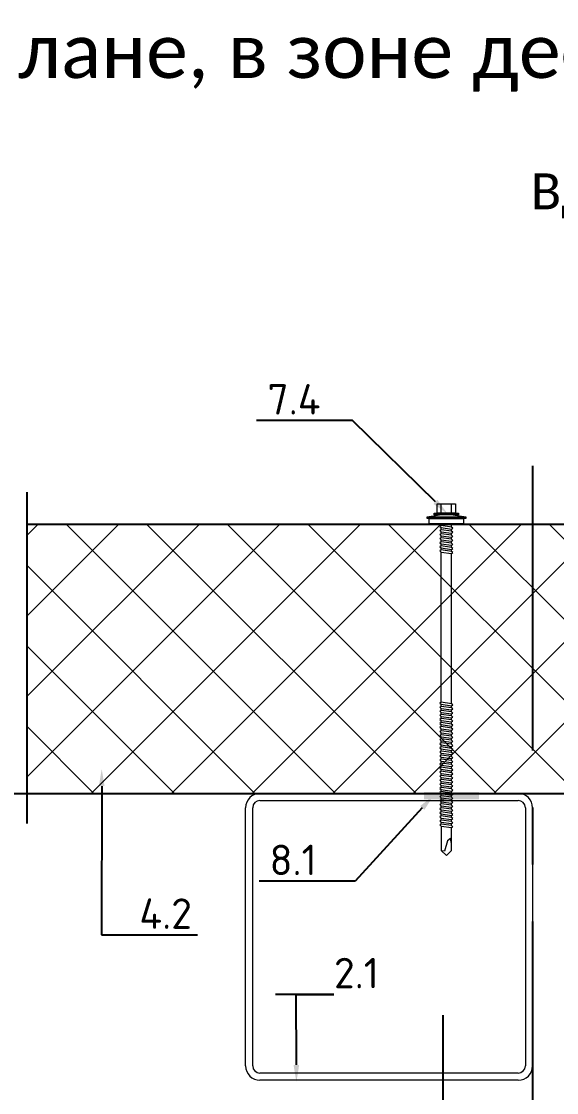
# Model space of a CAD drawing. Header units: millimetres. Extents: x -3689 to 3021565, y -698052 to -604547.
# Drawn here: x 2757781 to 2758079, y -667334 to -666736 of the extents above; entities that cross this region are included whole.
import ezdxf
from ezdxf import colors
from ezdxf.entities.mleader import LeaderData, LeaderLine
from ezdxf.math import Vec2, Vec3

# ---------------------------------------------------------------- set-up
doc = ezdxf.new("R2010")
doc.units = ezdxf.units.MM
doc.header["$PDMODE"] = 35
doc.linetypes.add('CENTER', pattern=[50.800000000000004, 31.75, -6.35, 6.35, -6.35])
doc.layers.get('0').update_dxf_attribs({"lineweight": 0})
doc.layers.get('Defpoints').update_dxf_attribs({"color": 4})
for name, color, linetype in [('A-DOOR-IDEN', 12, 'Continuous'), ('A-FLOR-IDEN', 14, 'Continuous'), ('A-WALL-PATT', 181, 'Continuous'), ('S-GRID', 133, 'CENTER'), ('S-METL', 14, 'Continuous'), ('S-WALL-PATT', 181, 'Continuous')]:
    doc.layers.add(name, color=color, linetype=linetype)
doc.layers.add('A-FLOR-DIMS', color=133, linetype='Continuous', lineweight=0)
doc.styles.add('Calibri', font='calibri.ttf')
doc.styles.add('GOST 2.304', font='CS_Gost2304.shx')
doc.styles.add('ЕСКД', font='isocpeur.ttf')
doc.dimstyles.new('001.5', dxfattribs={"dimscale": 10, "dimtxt": 1.5, "dimasz": 0.7, "dimexe": 0.5, "dimexo": 0, "dimgap": 0.3, "dimtad": 1, "dimdec": 0, "dimrnd": 0.001, "dimtxsty": 'GOST 2.304', "dimblk": 'ARCHTICK', "dimcen": 0, "dimdle": 0.5, "dimclrd": 256, "dimclre": 256, "dimclrt": 256, "dimadec": 0, "dimazin": 2, "dimtfac": 0.75, "dimtdec": 0, "dimtmove": 1, "dimatfit": 3, "dimfxl": 1, "dimtolj": 1, "dimarcsym": 0})

# ---------------------------------------------------------------- blocks, each defined once
blk = doc.blocks.new('*U567')
at = {"lineweight": 0}
h = blk.add_hatch(dxfattribs=at)
h.set_pattern_fill('ANSI37', color=181, scale=10, style=0)
h.set_pattern_definition([(45, (90, -488.0038053012213), (-22.45064030267288, 22.45064030267288), []), (135, (90, -488.0038053012213), (-22.45064030267288, -22.45064030267288), [])])
h.paths.add_polyline_path([(0, 511.9961946987786), (0, 0), (150, 0), (150, 511.9961946987786)])
at = {"color": 5, "lineweight": 0}
for p, q in [((150, 511.9961946987786), (0, 511.9961946987786)), ((0, 0), (150, 0))]:
    blk.add_line(p, q, dxfattribs=at)
at = {"color": 5}
for p, q in [((0, 511.9961946987786), (0, 0)), ((150, 0), (150, 511.9961946987786))]:
    blk.add_line(p, q, dxfattribs=at)
blk = doc.blocks.new('_ARCHTICK')
at = {"color": 0, "linetype": 'ByBlock', "const_width": 0.15}
blk.add_lwpolyline([(-0.5, -0.5), (0.5, 0.5)], dxfattribs=at)
blk = doc.blocks.new('*D591')
at = {"layer": 'A-FLOR-DIMS', "lineweight": -2, "ltscale": 10, "transparency": 16777216}
for p, q in [((2758065.491546376, -667319.945418452), (2758065.491546376, -667378.4920126771)), ((2758295.491546376, -667319.945418452), (2758295.491546376, -667378.4920126771)), ((2758060.491546376, -667373.4920126771), (2758300.491546376, -667373.4920126771))]:
    blk.add_line(p, q, dxfattribs=at)
at = {"layer": 'Defpoints', "color": 0, "ltscale": 10, "transparency": 16777216}
for p in [(2758065.491546376, -667319.945418452), (2758295.491546376, -667319.945418452), (2758295.491546376, -667373.4920126771)]:
    blk.add_point(p, dxfattribs=at)
at = {"layer": 'A-FLOR-DIMS', "lineweight": -2, "ltscale": 10, "transparency": 16777216, "xscale": 7, "yscale": 7, "zscale": 7, "rotation": 180}
blk.add_blockref('_ARCHTICK', (2758065.491546376, -667373.4920126771), dxfattribs=at)
at = {"layer": 'A-FLOR-DIMS', "lineweight": -2, "ltscale": 10, "transparency": 16777216, "xscale": 7, "yscale": 7, "zscale": 7}
blk.add_blockref('_ARCHTICK', (2758295.491546376, -667373.4920126771), dxfattribs=at)
at = {"layer": 'A-FLOR-DIMS', "ltscale": 10, "transparency": 16777216, "insert": (2758180.491546376, -667362.9920126771), "char_height": 15, "attachment_point": 5, "style": 'GOST 2.304'}
blk.add_mtext('\\A1;230', dxfattribs=at)
blk = doc.blocks.new('*D592')
at = {"layer": 'A-FLOR-DIMS', "lineweight": -2, "ltscale": 10, "transparency": 16777216}
for p, q in [((2758015.491546376, -667290.4097009925), (2758015.491546376, -667378.4920126771)), ((2758065.491546376, -667290.4097009925), (2758065.491546376, -667378.4920126771)), ((2758070.491546376, -667373.4920126771), (2758010.491546376, -667373.4920126771))]:
    blk.add_line(p, q, dxfattribs=at)
at = {"layer": 'Defpoints', "color": 0, "ltscale": 10, "transparency": 16777216}
for p in [(2758015.491546376, -667290.4097009925), (2758065.491546376, -667290.4097009925), (2758015.491546376, -667373.4920126771)]:
    blk.add_point(p, dxfattribs=at)
at = {"layer": 'A-FLOR-DIMS', "lineweight": -2, "ltscale": 10, "transparency": 16777216, "xscale": 7, "yscale": 7, "zscale": 7, "rotation": 180}
blk.add_blockref('_ARCHTICK', (2758015.491546376, -667373.4920126771), dxfattribs=at)
at = {"layer": 'A-FLOR-DIMS', "lineweight": -2, "ltscale": 10, "transparency": 16777216, "xscale": 7, "yscale": 7, "zscale": 7}
blk.add_blockref('_ARCHTICK', (2758065.491546376, -667373.4920126771), dxfattribs=at)
at = {"layer": 'A-FLOR-DIMS', "ltscale": 10, "transparency": 16777216, "insert": (2758040.491546376, -667362.9920126771), "char_height": 15, "attachment_point": 5, "style": 'GOST 2.304'}
blk.add_mtext('\\A1;50', dxfattribs=at)
blk = doc.blocks.new('*U572')
at = {"color": 0, "lineweight": 0, "ltscale": 10}
for p, q in [((-2.853031142658489e-13, 6.794659872000921), (-1.000000000000285, 6.794659872000879)), ((-1.000000000000285, 6.794659872000879), (-0.9999999999997147, -6.794659872000962)), ((0.9999999999995483, 10.75821146399544), (-1.578047253216045e-13, 3.758211464021094)), ((2.853031142658489e-13, -6.794659872000921), (-2.853031142658489e-13, 6.794659872000921)), ((1.999999999999548, 10.75821146399548), (0.9999999999995483, 10.75821146399544)), ((0.9999999999995483, 10.75821146399544), (1.000000000000452, -10.75821146399535)), ((2.000000000000452, -10.75821146399531), (1.999999999999548, 10.75821146399548)), ((4.999999999999596, 9.625768151993025), (1.999999999999596, 9.625768151992899)), ((1.999999999999596, 9.625768151992899), (2.000000000000404, -9.625768151992732)), ((5.000000000000404, -9.625768151992606), (4.999999999999596, 9.625768151993025)), ((-1.000000000000214, 5.095994904011563), (-6.200000000000213, 5.095994904011344)), ((-6.200000000000213, 5.095994904011344), (-6.199999999999785, -5.095994904011865)), ((-1.000000000000119, 2.831108280006405), (-6.200000000000118, 2.831108280006187)), ((-0.9999999999997861, -5.095994904011646), (-1.000000000000214, 5.095994904011563)), ((5.960699671339194, 2.831108280006697), (4.999999999999881, 2.831108280006657)), ((5.960699671339194, 2.831108280006697), (6.413676996087806, 3.623818598440535)), ((6.75340998968594, -2.831108279977059), (5.960699671339194, 2.831108280006697)), ((6.413676996087806, 3.623818598440535), (7.093142983283565, 2.831108280006745)), ((7.093142983283565, 2.831108280006745), (7.885853301688519, -2.831108279977012)), ((8.225586295286144, 2.831108280006792), (7.093142983283565, 2.831108280006745)), ((8.225586295286144, 2.831108280006792), (7.093142983283565, 2.831108280006745)), ((8.225586295286144, 2.831108280006792), (8.678563620122066, 3.623818598440631)), ((9.018296613720201, -2.831108279976964), (8.225586295286144, 2.831108280006792)), ((8.678563620122066, 3.623818598440631), (9.358029607317826, 2.83110828000684)), ((9.358029607317826, 2.83110828000684), (10.15073992572278, -2.831108279976917)), ((10.49047291932041, 2.831108280006887), (9.358029607317826, 2.83110828000684)), ((10.49047291932041, 2.831108280006887), (9.358029607317826, 2.831108280006839)), ((10.49047291932041, 2.831108280006887), (10.94345024406902, 3.623818598440726)), ((11.28318323772536, -2.831108279976869), (10.49047291932041, 2.831108280006887)), ((10.94345024406902, 3.623818598440726), (11.62291623132298, 2.831108280006935)), ((11.62291623132298, 2.831108280006935), (12.41562654969883, -2.831108279976822)), ((12.75535954329646, 2.831108280006982), (11.62291623126478, 2.831108280006935)), ((12.75535954329646, 2.831108280006983), (11.62291623132298, 2.831108280006935)), ((12.75535954329646, 2.831108280006982), (13.20833686810328, 3.623818598440821)), ((13.54806986170141, -2.831108279976774), (12.75535954329646, 2.831108280006982)), ((13.20833686810328, 3.623818598440821), (13.88780285529904, 2.83110828000703)), ((13.88780285529904, 2.83110828000703), (14.68051317370399, -2.831108279976727)), ((15.02024616730162, 2.831108280007077), (13.88780285529904, 2.83110828000703)), ((15.02024616730162, 2.831108280007078), (13.88780285529904, 2.83110828000703)), ((15.02024616730162, 2.831108280007077), (15.47322349210843, 3.623818598440916)), ((15.81295648570657, -2.831108279976679), (15.02024616730162, 2.831108280007077)), ((15.47322349210843, 3.623818598440916), (16.1526894793042, 2.831108280007125)), ((16.1526894793042, 2.831108280007125), (16.94539979768004, -2.831108279976632)), ((17.28513279133588, 2.831108280007173), (16.1526894793042, 2.831108280007125)), ((17.28513279133588, 2.831108280007173), (16.1526894793042, 2.831108280007126)), ((17.28513279133588, 2.831108280007173), (17.73811011608449, 3.623818598441011)), ((18.07784310968262, -2.831108279976584), (17.28513279133588, 2.831108280007173)), ((17.73811011608449, 3.623818598441011), (18.41757610328025, 2.83110828000722)), ((18.41757610328025, 2.83110828000722), (19.2102864216852, -2.831108279976537)), ((19.55001941528283, 2.831108280007268), (18.41757610328025, 2.83110828000722)), ((19.55001941528283, 2.831108280007268), (18.41757610328025, 2.831108280007221)), ((19.55001941528283, 2.831108280007268), (20.00299674011875, 3.623818598441106)), ((20.34272973371688, -2.831108279976489), (19.55001941528283, 2.831108280007268)), ((20.00299674011875, 3.623818598441106), (20.68246272731451, 2.831108280007316)), ((20.68246272731451, 2.831108280007316), (21.47517304571946, -2.831108279976441)), ((21.81490603931709, 2.831108280007363), (20.68246272731451, 2.831108280007316)), ((104.5005885280032, 2.83110828001226), (20.68246272731451, 2.831108280007316)), ((104.5005885280032, 2.83110828001226), (104.9535658528391, 3.623818598446098)), ((105.2932988464372, -2.831108279971497), (104.5005885280032, 2.83110828001226)), ((104.9535658528391, 3.623818598446098), (105.6330318400348, 2.831108280012307)), ((105.6330318400348, 2.831108280012307), (106.4257421584398, -2.83110827997145)), ((106.7654751520374, 2.831108280012355), (105.6330318400348, 2.831108280012307)), ((106.7654751520956, 2.831108280012355), (107.2184524768442, 3.623818598446193)), ((107.5581854704424, -2.831108279971402), (106.7654751520956, 2.831108280012355)), ((107.2184524768442, 3.623818598446193), (107.89791846404, 2.831108280012402)), ((107.89791846404, 2.831108280012402), (108.690628782445, -2.831108279971355)), ((109.0303617760426, 2.83110828001245), (107.89791846404, 2.831108280012402)), ((109.0303617760426, 2.83110828001245), (109.4833391008785, 3.623818598446288)), ((109.8230720944767, -2.831108279971307), (109.0303617760426, 2.83110828001245)), ((109.4833391008785, 3.623818598446288), (110.1628050880743, 2.831108280012497)), ((110.1628050880743, 2.831108280012497), (110.9555154064792, -2.831108279971259)), ((111.2952484000768, 2.831108280012545), (110.1628050880743, 2.831108280012497)), ((111.2952484000768, 2.831108280012545), (111.7482257248255, 3.623818598446383)), ((112.0879587184818, -2.831108279971212), (111.2952484000768, 2.831108280012545)), ((111.7482257248255, 3.623818598446383), (112.4276917120794, 2.831108280012592)), ((112.4276917120794, 2.831108280012592), (113.2204020304553, -2.831108279971164)), ((113.5601350240529, 2.83110828001264), (112.4276917120212, 2.831108280012592)), ((113.5601350240529, 2.83110828001264), (114.0131123488597, 3.623818598446478)), ((114.3528453424579, -2.831108279971117), (113.5601350240529, 2.83110828001264)), ((114.0131123488597, 3.623818598446478), (114.6925783360555, 2.831108280012687)), ((114.6925783360555, 2.831108280012687), (115.4852886544604, -2.831108279971069)), ((115.8250216480581, 2.831108280012735), (114.6925783360555, 2.831108280012687)), ((115.8250216480581, 2.831108280012735), (116.2779989728649, 3.623818598446573)), ((116.617731966463, -2.831108279971022), (115.8250216480581, 2.831108280012735)), ((116.2779989728649, 3.623818598446573), (116.9574649600606, 2.831108280012782)), ((116.9574649600606, 2.831108280012782), (117.7501752784365, -2.831108279970974)), ((118.0899082720923, 2.83110828001283), (116.9574649600606, 2.831108280012782)), ((118.0899082720923, 2.83110828001283), (118.5428855968409, 3.623818598446668)), ((118.8826185904391, -2.831108279970927), (118.0899082720923, 2.83110828001283)), ((118.5428855968409, 3.623818598446668), (119.2223515840367, 2.831108280012878)), ((119.2223515840367, 2.831108280012878), (120.0150619024417, -2.831108279970879)), ((120.3547948960393, 2.831108280012925), (119.2223515840367, 2.831108280012878)), ((120.3547948960393, 2.831108280012925), (120.8077722208752, 3.623818598446763)), ((121.1475052144733, -2.831108279970831), (120.3547948960393, 2.831108280012925)), ((120.8077722208752, 3.623818598446763), (121.4872382080709, 2.831108280012973)), ((121.4872382080709, 2.831108280012973), (122.2799485264759, -2.831108279970784)), ((122.6196815200735, 2.83110828001302), (121.4872382080709, 2.831108280012973)), ((122.6196815200735, 2.83110828001302), (123.0726588448221, 3.623818598446859)), ((123.4123918384203, -2.831108279970736), (122.6196815200735, 2.83110828001302)), ((123.0726588448221, 3.623818598446859), (123.7521248320179, 2.831108280013068)), ((123.7521248320179, 2.831108280013068), (124.5448351504519, -2.831108279970689)), ((124.8845681440496, 2.831108280013115), (123.7521248320179, 2.831108280013068)), ((124.8845681440496, 2.831108280013114), (125.3375454687982, 3.623818598446953)), ((125.6772784623963, -2.831108279970642), (124.8845681440496, 2.831108280013114)), ((125.3375454687982, 3.623818598446953), (126.017011455994, 2.831108280013162)), ((126.017011455994, 2.831108280013162), (126.8097217743989, -2.831108279970595)), ((127.1494547679966, 2.831108280013209), (126.017011455994, 2.831108280013162)), ((127.1494547679966, 2.831108280013209), (127.6024320928325, 3.623818598447048)), ((127.9421650864306, -2.831108279970547), (127.1494547679966, 2.831108280013209)), ((127.6024320928325, 3.623818598447048), (128.2818980800282, 2.831108280013257)), ((128.2818980800282, 2.831108280013257), (129.0746083984332, -2.8311082799705)), ((129.4143413920308, 2.831108280013305), (128.2818980800282, 2.831108280013257)), ((129.4143413920308, 2.831108280013305), (129.8673187167794, 3.623818598447143)), ((130.2070517104358, -2.831108279970452), (129.4143413920308, 2.831108280013305)), ((129.8673187167794, 3.623818598447143), (130.5467847040334, 2.831108280013352)), ((130.5467847040334, 2.831108280013352), (131.3394950224092, -2.831108279970405)), ((131.6792280160069, 2.8311082800134), (130.5467847039752, 2.831108280013352)), ((131.6792280160069, 2.8311082800134), (132.1322053408137, 3.623818598447238)), ((132.4719383344118, -2.831108279970357), (131.6792280160069, 2.8311082800134)), ((132.1322053408137, 3.623818598447238), (132.8116713280095, 2.831108280013447)), ((132.8116713280095, 2.831108280013447), (133.6043816464144, -2.83110827997031)), ((133.944114640012, 2.831108280013495), (132.8116713280095, 2.831108280013447)), ((133.944114640012, 2.831108280013495), (134.3970919648189, 3.623818598447333)), ((134.736824958417, -2.831108279970262), (133.944114640012, 2.831108280013495)), ((134.3970919648189, 3.623818598447333), (135.0765579520146, 2.831108280013543)), ((135.0765579520146, 2.831108280013543), (135.8692682703904, -2.831108279970214)), ((136.2090012640463, 2.83110828001359), (135.0765579520146, 2.831108280013543)), ((136.2090012640463, 2.83110828001359), (136.6619785887949, 3.623818598447428)), ((137.001711582393, -2.831108279970167), (136.2090012640463, 2.83110828001359)), ((136.6619785887949, 3.623818598447428), (137.3414445759907, 2.831108280013638)), ((137.3414445759907, 2.831108280013638), (138.1341548943956, -2.831108279970119)), ((138.4738878879932, 2.831108280013685), (137.3414445759907, 2.831108280013638)), ((138.4738878879932, 2.831108280013685), (138.9268652128292, 3.623818598447524)), ((139.2665982064273, -2.831108279970072), (138.4738878879932, 2.831108280013685)), ((138.9268652128292, 3.623818598447524), (139.6063312000249, 2.831108280013733)), ((139.6063312000249, 2.831108280013733), (140.3990415184299, -2.831108279970024)), ((140.7387745120275, 2.83110828001378), (139.6063312000249, 2.831108280013733)), ((140.7387745120275, 2.83110828001378), (141.1917518367761, 3.623818598447619)), ((141.5314848303742, -2.831108279969976), (140.7387745120275, 2.83110828001378)), ((141.1917518367761, 3.623818598447619), (141.8712178239719, 2.831108280013828)), ((141.8712178239719, 2.831108280013828), (142.6639281424059, -2.831108279969929)), ((143.0036611360036, 2.831108280013875), (141.8712178239719, 2.831108280013828)), ((143.0036611360036, 2.831108280013875), (143.4566384608104, 3.623818598447714)), ((143.7963714544085, -2.831108279969881), (143.0036611360036, 2.831108280013875)), ((143.4566384608104, 3.623818598447714), (144.1361044480061, 2.831108280013923)), ((144.1361044480061, 2.831108280013923), (144.9288147664111, -2.831108279969834)), ((145.2685477600087, 2.83110828001397), (144.1361044480061, 2.831108280013923)), ((145.2685477600087, 2.83110828001397), (145.7215250848446, 3.623818598447809)), ((146.0612580784428, -2.831108279969786), (145.2685477600087, 2.83110828001397)), ((145.7215250848446, 3.623818598447809), (146.4009910720404, 2.831108280014018)), ((146.4009910720404, 2.831108280014018), (147.1937013903871, -2.831108279969739)), ((147.5334343839848, 2.831108280014065), (146.4009910720404, 2.831108280014018)), ((147.533434384043, 2.831108280014065), (147.9864117087916, 3.623818598447904)), ((148.3261447023897, -2.831108279969691), (147.533434384043, 2.831108280014065)), ((147.9864117087916, 3.623818598447904), (148.6658776959873, 2.831108280014113)), ((148.6658776959873, 2.831108280014113), (149.4585880144214, -2.831108279969644)), ((149.798321008019, 2.831108280014161), (148.6658776959873, 2.831108280014113)), ((149.798321008019, 2.831108280014161), (150.2512983328259, 3.623818598447999)), ((150.591031326424, -2.831108279969596), (149.798321008019, 2.831108280014161)), ((150.2512983328259, 3.623818598447999), (150.9307643200216, 2.831108280014208)), ((150.9307643200216, 2.831108280014208), (151.7234746384266, -2.831108279969548)), ((152.0632076320242, 2.831108280014256), (150.9307643200216, 2.831108280014208)), ((152.0632076320242, 2.831108280014256), (152.5161849568019, 3.623818598448094)), ((152.8559179504, -2.831108279969501), (152.0632076320242, 2.831108280014256)), ((152.5161849568019, 3.623818598448094), (153.1956509439977, 2.831108280014303)), ((153.1956509439977, 2.831108280014303), (153.9883612624026, -2.831108279969453)), ((154.3280942560002, 2.831108280014351), (153.1956509439977, 2.831108280014303)), ((154.3280942560002, 2.831108280014351), (154.7810715808071, 3.623818598448189)), ((155.1208045744052, -2.831108279969406), (154.3280942560002, 2.831108280014351)), ((154.7810715808071, 3.623818598448189), (155.4605375680028, 2.831108280014398)), ((155.4605375680028, 2.831108280014398), (156.2532478864078, -2.831108279969358)), ((156.5929808800054, 2.831108280014446), (155.4605375680028, 2.831108280014398)), ((156.5929808800054, 2.831108280014446), (157.0459582048413, 3.623818598448284)), ((157.3856911984394, -2.831108279969311), (156.5929808800054, 2.831108280014446)), ((157.0459582048413, 3.623818598448284), (157.7254241920371, 2.831108280014493)), ((157.7254241920371, 2.831108280014493), (158.518134510442, -2.831108279969263)), ((158.8578675040397, 2.831108280014541), (157.7254241920371, 2.831108280014493)), ((158.8578675040397, 2.831108280014541), (159.3108448287883, 3.623818598448379)), ((159.6505778223864, -2.831108279969216), (158.8578675040397, 2.831108280014541)), ((159.3108448287883, 3.623818598448379), (159.990310815984, 2.831108280014588)), ((159.990310815984, 2.831108280014588), (160.7830211344181, -2.831108279969168)), ((161.1227541280157, 2.831108280014636), (159.990310815984, 2.831108280014588)), ((161.1227541280157, 2.831108280014636), (161.5757314528225, 3.623818598448474)), ((161.9154644464207, -2.831108279969121), (161.1227541280157, 2.831108280014636)), ((161.5757314528225, 3.623818598448474), (162.2551974400183, 2.831108280014683)), ((162.2551974400183, 2.831108280014683), (163.0479077584232, -2.831108279969073)), ((163.3876407520209, 2.831108280014731), (162.2551974400183, 2.831108280014683)), ((163.3876407520209, 2.831108280014731), (163.8406180767986, 3.623818598448569)), ((164.1803510703967, -2.831108279969026), (163.3876407520209, 2.831108280014731)), ((163.8406180767986, 3.623818598448569), (164.5200840639943, 2.831108280014779)), ((164.5200840639943, 2.831108280014779), (165.3127943823993, -2.831108279968978)), ((165.6525273759969, 2.831108280014826), (164.5200840639943, 2.831108280014779)), ((165.6525273759969, 2.831108280014826), (166.1055047008037, 3.623818598448664)), ((166.4452376944019, -2.83110827996893), (165.6525273759969, 2.831108280014826)), ((166.1055047008037, 3.623818598448664), (166.7849706879995, 2.831108280014874)), ((166.7849706879995, 2.831108280014874), (167.5776810064336, -2.831108279968883)), ((167.9174140000312, 2.831108280014921), (166.7849706879995, 2.831108280014874)), ((167.9174140000312, 2.831108280014921), (168.370391324838, 3.62381859844876)), ((168.7101243184361, -2.831108279968835), (167.9174140000312, 2.831108280014921)), ((168.370391324838, 3.62381859844876), (169.0498573120338, 2.831108280014969)), ((169.0498573120338, 2.831108280014969), (169.8425676303805, -2.831108279968788)), ((170.1823006239781, 2.831108280015016), (169.0498573120338, 2.831108280014969)), ((170.1823006240363, 2.831108280015016), (170.6352779488141, 3.623818598448855)), ((170.9750109424122, -2.83110827996874), (170.1823006240363, 2.831108280015016)), ((170.6352779488141, 3.623818598448855), (171.3147439360098, 2.831108280015064)), ((171.3147439360098, 2.831108280015064), (172.1074542544148, -2.831108279968693)), ((172.4471872480124, 2.831108280015112), (171.3147439360098, 2.831108280015064)), ((172.4471872480124, 2.831108280015112), (172.9001645728192, 3.62381859844895)), ((173.2398975664173, -2.831108279968645), (172.4471872480124, 2.831108280015112)), ((172.9001645728192, 3.62381859844895), (173.579630560015, 2.831108280015159)), ((173.5796305600149, 2.831108280015159), (187.1689503039877, 2.83110828001573)), ((173.579630560015, 2.831108280015159), (174.3723408784199, -2.831108279968598)), ((181.733222406422, -0.679465987201224), (187.6219276287947, 1.132443311997329)), ((187.168891720008, 2.83110828001573), (190, 1.699364696006077e-11)), ((190, 1.699364696006077e-11), (187.1688917200664, -2.83110827996806)), ((187.6219276287947, 1.132443311997329), (187.310505717999, 2.689552866004499)), ((-0.9999999999998811, -2.831108279977385), (-6.19999999999988, -2.831108279977603)), ((-6.199999999999785, -5.095994904011865), (-0.9999999999997861, -5.095994904011646)), ((1.578047253205254e-13, -3.758211463995394), (1.000000000000452, -10.75821146399535)), ((6.75340998968594, -2.831108279977058), (5.000000000000119, -2.831108279977132)), ((7.432875976881695, -3.510574267172757), (6.75340998968594, -2.831108279977059)), ((7.885853301688519, -2.831108279977012), (7.432875976881695, -3.510574267172757)), ((9.018296613720201, -2.831108279976964), (7.885853301688519, -2.831108279977012)), ((9.018296613720201, -2.831108279976963), (7.885853301688519, -2.831108279977011)), ((9.697762600915956, -3.510574267172662), (9.018296613720201, -2.831108279976964)), ((10.15073992572278, -2.831108279976917), (9.697762600915956, -3.510574267172662)), ((11.28318323766715, -2.831108279976869), (10.15073992572278, -2.831108279976917)), ((11.28318323772536, -2.831108279976868), (10.15073992572278, -2.831108279976916)), ((11.96264922492111, -3.510574267172567), (11.28318323772536, -2.831108279976869)), ((12.41562654969883, -2.831108279976822), (11.96264922492111, -3.510574267172567)), ((13.54806986170141, -2.831108279976774), (12.41562654969883, -2.831108279976822)), ((13.54806986170141, -2.831108279976773), (12.41562654969883, -2.83110827997682)), ((14.22753584889717, -3.510574267172472), (13.54806986170141, -2.831108279976774)), ((14.68051317370399, -2.831108279976727), (14.22753584889717, -3.510574267172472)), ((15.81295648570657, -2.831108279976679), (14.68051317370399, -2.831108279976727)), ((15.81295648570657, -2.831108279976678), (14.68051317370399, -2.831108279976725)), ((16.49242247290232, -3.510574267172377), (15.81295648570657, -2.831108279976679)), ((16.94539979768004, -2.831108279976632), (16.49242247290232, -3.510574267172377)), ((18.07784310968262, -2.831108279976584), (16.94539979768004, -2.831108279976632)), ((18.07784310968262, -2.831108279976584), (16.94539979768004, -2.831108279976631)), ((18.75730909687838, -3.510574267172282), (18.07784310968262, -2.831108279976584)), ((19.2102864216852, -2.831108279976537), (18.75730909687838, -3.510574267172282)), ((20.34272973371688, -2.831108279976489), (19.2102864216852, -2.831108279976537)), ((20.34272973371688, -2.831108279976489), (19.2102864216852, -2.831108279976536)), ((21.02219572091264, -3.510574267172187), (20.34272973371688, -2.831108279976489)), ((21.47517304571946, -2.831108279976441), (21.02219572091264, -3.510574267172187)), ((105.2932988464372, -2.831108279971498), (21.47517304571946, -2.831108279976441)), ((105.972764833633, -3.510574267167195), (105.2932988464372, -2.831108279971497)), ((106.4257421584398, -2.83110827997145), (105.972764833633, -3.510574267167195)), ((107.5581854703842, -2.831108279971402), (106.4257421584398, -2.83110827997145)), ((108.2376514576382, -3.5105742671671), (107.5581854704424, -2.831108279971402)), ((108.690628782445, -2.831108279971355), (108.2376514576382, -3.5105742671671)), ((109.8230720944767, -2.831108279971307), (108.690628782445, -2.831108279971355)), ((110.5025380816724, -3.510574267167005), (109.8230720944767, -2.831108279971307)), ((110.9555154064792, -2.831108279971259), (110.5025380816724, -3.510574267167005)), ((112.0879587184236, -2.831108279971212), (110.9555154064792, -2.831108279971259)), ((112.7674247056776, -3.51057426716691), (112.0879587184818, -2.831108279971212)), ((113.2204020304553, -2.831108279971164), (112.7674247056776, -3.51057426716691)), ((114.3528453424579, -2.831108279971117), (113.2204020304553, -2.831108279971164)), ((115.0323113296536, -3.510574267166815), (114.3528453424579, -2.831108279971117)), ((115.4852886544604, -2.831108279971069), (115.0323113296536, -3.510574267166815)), ((116.617731966463, -2.831108279971022), (115.4852886544604, -2.831108279971069)), ((117.2971979536588, -3.510574267166719), (116.617731966463, -2.831108279971022)), ((117.7501752784365, -2.831108279970974), (117.2971979536588, -3.510574267166719)), ((118.8826185904391, -2.831108279970927), (117.7501752784365, -2.831108279970974)), ((119.5620845776348, -3.510574267166624), (118.8826185904391, -2.831108279970927)), ((120.0150619024417, -2.831108279970879), (119.5620845776348, -3.510574267166624)), ((121.1475052144733, -2.831108279970831), (120.0150619024417, -2.831108279970879)), ((121.8269712016691, -3.510574267166529), (121.1475052144733, -2.831108279970831)), ((122.2799485264759, -2.831108279970784), (121.8269712016691, -3.510574267166529)), ((123.4123918384203, -2.831108279970736), (122.2799485264759, -2.831108279970784)), ((124.0918578256743, -3.510574267166434), (123.4123918384203, -2.831108279970736)), ((124.5448351504519, -2.831108279970689), (124.0918578256743, -3.510574267166434)), ((125.6772784623963, -2.831108279970641), (124.5448351504519, -2.831108279970689)), ((126.3567444495921, -3.51057426716634), (125.6772784623963, -2.831108279970642)), ((126.8097217743989, -2.831108279970595), (126.3567444495921, -3.51057426716634)), ((127.9421650864306, -2.831108279970547), (126.8097217743989, -2.831108279970595)), ((128.6216310736264, -3.510574267166245), (127.9421650864306, -2.831108279970547)), ((129.0746083984332, -2.8311082799705), (128.6216310736264, -3.510574267166245)), ((130.2070517103776, -2.831108279970452), (129.0746083984332, -2.8311082799705)), ((130.8865176976315, -3.51057426716615), (130.2070517104358, -2.831108279970452)), ((131.3394950224092, -2.831108279970405), (130.8865176976315, -3.51057426716615)), ((132.4719383344118, -2.831108279970357), (131.3394950224092, -2.831108279970405)), ((133.1514043216076, -3.510574267166055), (132.4719383344118, -2.831108279970357)), ((133.6043816464144, -2.83110827997031), (133.1514043216076, -3.510574267166055)), ((134.736824958417, -2.831108279970262), (133.6043816464144, -2.83110827997031)), ((135.4162909456127, -3.51057426716596), (134.736824958417, -2.831108279970262)), ((135.8692682703904, -2.831108279970214), (135.4162909456127, -3.51057426716596)), ((137.001711582393, -2.831108279970167), (135.8692682703904, -2.831108279970214)), ((137.6811775695888, -3.510574267165865), (137.001711582393, -2.831108279970167)), ((138.1341548943956, -2.831108279970119), (137.6811775695888, -3.510574267165865)), ((139.2665982064273, -2.831108279970072), (138.1341548943956, -2.831108279970119)), ((139.946064193623, -3.51057426716577), (139.2665982064273, -2.831108279970072)), ((140.3990415184299, -2.831108279970024), (139.946064193623, -3.51057426716577)), ((141.5314848303742, -2.831108279969976), (140.3990415184299, -2.831108279970024)), ((142.2109508176282, -3.510574267165675), (141.5314848303742, -2.831108279969976)), ((142.6639281424059, -2.831108279969929), (142.2109508176282, -3.510574267165675)), ((143.7963714544085, -2.831108279969881), (142.6639281424059, -2.831108279969929)), ((144.4758374416043, -3.51057426716558), (143.7963714544085, -2.831108279969881)), ((144.9288147664111, -2.831108279969834), (144.4758374416043, -3.51057426716558)), ((146.0612580784428, -2.831108279969786), (144.9288147664111, -2.831108279969834)), ((146.7407240656385, -3.510574267165484), (146.0612580784428, -2.831108279969786)), ((147.1937013903871, -2.831108279969739), (146.7407240656385, -3.510574267165484)), ((148.3261447023897, -2.831108279969691), (147.1937013903871, -2.831108279969739)), ((149.0056106895855, -3.510574267165389), (148.3261447023897, -2.831108279969691)), ((149.4585880144214, -2.831108279969644), (149.0056106895855, -3.510574267165389)), ((150.591031326424, -2.831108279969596), (149.4585880144214, -2.831108279969644)), ((151.2704973136197, -3.510574267165294), (150.591031326424, -2.831108279969596)), ((151.7234746384266, -2.831108279969548), (151.2704973136197, -3.510574267165294)), ((152.8559179504, -2.831108279969501), (151.7234746384266, -2.831108279969548)), ((153.5353839376249, -3.510574267165199), (152.8559179504, -2.831108279969501)), ((153.9883612624026, -2.831108279969453), (153.5353839376249, -3.510574267165199)), ((155.1208045744052, -2.831108279969406), (153.9883612624026, -2.831108279969453)), ((155.8002705616009, -3.510574267165104), (155.1208045744052, -2.831108279969406)), ((156.2532478864078, -2.831108279969358), (155.8002705616009, -3.510574267165104)), ((157.3856911984394, -2.831108279969311), (156.2532478864078, -2.831108279969358)), ((158.0651571856352, -3.510574267165009), (157.3856911984394, -2.831108279969311)), ((158.518134510442, -2.831108279969263), (158.0651571856352, -3.510574267165009)), ((159.6505778223864, -2.831108279969216), (158.5181345103838, -2.831108279969263)), ((160.3300438095822, -3.510574267164914), (159.6505778223864, -2.831108279969216)), ((160.7830211344181, -2.831108279969168), (160.3300438095822, -3.510574267164914)), ((161.9154644464207, -2.831108279969121), (160.7830211344181, -2.831108279969168)), ((162.5949304336164, -3.510574267164818), (161.9154644464207, -2.831108279969121)), ((163.0479077584232, -2.831108279969073), (162.5949304336164, -3.510574267164818)), ((164.1803510703967, -2.831108279969026), (163.0479077584232, -2.831108279969073)), ((164.8598170576507, -3.510574267164723), (164.1803510703967, -2.831108279969026)), ((165.3127943823993, -2.831108279968978), (164.8598170576507, -3.510574267164723)), ((166.4452376944019, -2.83110827996893), (165.3127943823993, -2.831108279968978)), ((167.1247036815976, -3.510574267164628), (166.4452376944019, -2.83110827996893)), ((167.5776810064336, -2.831108279968883), (167.1247036815976, -3.510574267164628)), ((168.7101243184361, -2.831108279968835), (167.5776810064336, -2.831108279968883)), ((169.3895903056319, -3.510574267164533), (168.7101243184361, -2.831108279968835)), ((169.8425676303805, -2.831108279968788), (169.3895903056319, -3.510574267164533)), ((170.9750109424122, -2.83110827996874), (169.8425676303805, -2.831108279968788)), ((171.6544769296079, -3.510574267164438), (170.9750109424122, -2.83110827996874)), ((172.1074542544148, -2.831108279968693), (171.6544769296079, -3.510574267164438)), ((173.2398975664173, -2.831108279968645), (172.1074542544148, -2.831108279968693)), ((173.9193635536131, -3.510574267164343), (173.2398975664173, -2.831108279968645)), ((174.3723408784199, -2.831108279968598), (173.9193635536131, -3.510574267164343)), ((187.1689503040461, -2.83110827996806), (174.3723408784199, -2.831108279968598)), ((180.3742904320306, -2.264886624010712), (181.733222406422, -0.679465987201224)), ((183.2053987120226, -2.831108279968227), (180.3742904320306, -2.264886624010712)), ((-0.9999999999997147, -6.794659872000962), (2.853031142658489e-13, -6.794659872000921)), ((1.000000000000452, -10.75821146399535), (2.000000000000452, -10.75821146399531)), ((2.000000000000404, -9.625768151992732), (5.000000000000404, -9.625768151992606))]:
    blk.add_line(p, q, dxfattribs=at)

msp = doc.modelspace()

# ---------------------------------------------------------------- hatches: boundary and pattern name
at = {"layer": 'S-WALL-PATT', "lineweight": 0, "ltscale": 10}
h = msp.add_hatch(color=250, dxfattribs=at)
h.dxf.hatch_style = 1
h.paths.add_polyline_path([(2758004.89567376, -667169.918410879), (2758004.89567376, -667165.8860456044), (2758035.716931094, -667165.8860456044), (2758035.716931094, -667169.918410879)])

# ---------------------------------------------------------------- linework, layer by layer
at = {"layer": 'S-GRID', "color": 250, "ltscale": 5}
for p, q in [((2758065.491546376, -666984.062977232), (2758065.491546376, -667462.3549811665)), ((2757743.247676154, -667166.6387538651), (2758312.417054005, -667166.6387538651))]:
    msp.add_line(p, q, dxfattribs=at)
at = {"layer": 'S-METL', "color": 250, "ltscale": 10}
msp.add_line((2757783.495351677, -666998.7379194362), (2757783.495351677, -667183.420249289), dxfattribs=at)
at = {"layer": 'S-METL', "color": 250, "linetype": 'Continuous', "lineweight": 0, "ltscale": 60}
for p, q in [((2757915.491546378, -667166.6387538651), (2758057.491546376, -667166.6387538651)), ((2757913.491546376, -667170.6387538651), (2758057.491546376, -667170.6387538651)), ((2757905.491546376, -667318.6387538651), (2757905.491546376, -667174.6387538651)), ((2757909.491546376, -667318.6387538651), (2757909.491546376, -667174.6387538651)), ((2758061.491546376, -667174.6387538651), (2758061.491546376, -667318.6387538651)), ((2758065.491546376, -667174.6387538651), (2758065.491546376, -667318.6387538651)), ((2758057.491546376, -667322.6387538651), (2757913.491546376, -667322.6387538651)), ((2758057.491546376, -667326.6387538651), (2757913.491546376, -667326.6387538651))]:
    msp.add_line(p, q, dxfattribs=at)
for centre, radius, start, end in [((2757913.491546376, -667174.6387538651), 8.000000000000002, 90, 180), ((2758057.491546376, -667174.6387538651), 8.000000000000002, 0, 90), ((2757913.491546376, -667174.6387538651), 4.000000000000001, 90, 180), ((2758057.491546376, -667174.6387538651), 4.000000000000001, 0, 90), ((2757913.491546376, -667318.6387538651), 8.000000000000002, 180, 270), ((2757913.491546376, -667318.6387538651), 4.000000000000001, 180, 270), ((2758057.491546376, -667318.6387538651), 4.000000000000001, 270, 0), ((2758057.491546376, -667318.6387538651), 8.000000000000002, 270, 0)]:
    msp.add_arc(centre, radius, start, end, dxfattribs=at)

# ---------------------------------------------------------------- block references
at = {"layer": 'A-WALL-PATT', "color": 250, "lineweight": 0, "rotation": 269.9999999999999}
msp.add_blockref('*U567', (2757783.495351677, -667016.6387538651), dxfattribs=at)
at = {"layer": 'S-METL', "color": 250, "xscale": -1, "rotation": 90}
msp.add_blockref('*U572', (2758017.448851584, -667011.3567818567), dxfattribs=at)

# ---------------------------------------------------------------- texts
at = {"layer": 'A-DOOR-IDEN', "color": 250, "linetype": 'ByBlock', "ltscale": 500, "attachment_point": 5, "style": 'Calibri'}
for s, insert, char_height, width in [('Узлы крепления сэндвич-панелей в плане, в зоне деформационного шва', (2757763.882430757, -666756.5260073894), 30, 1605.070197592198), ('Вдоль оси Д в отметках от +7,350 до уровня низа профлиста покрытия', (2758389.543054413, -666850.1096476603), 20, 692.3264608246973)]:
    msp.add_mtext(s, dxfattribs=dict(at, insert=insert, char_height=char_height, width=width))

# ---------------------------------------------------------------- dimensions: what is measured, and where the dimension line sits
at = {"layer": 'A-FLOR-DIMS', "color": 250, "ltscale": 10}
for base, p1, p2, picture, middle in [((2758015.491546376, -667373.4920126771), (2758065.491546376, -667290.4097009925), (2758015.491546376, -667290.4097009925), '*D592', (2758040.491546376, -667362.9920126771)), ((2758295.491546376, -667373.4920126771), (2758065.491546376, -667319.945418452), (2758295.491546376, -667319.945418452), '*D591', (2758180.491546376, -667362.9920126771))]:
    dim = msp.add_linear_dim(base=base, p1=p1, p2=p2, dimstyle='001.5', dxfattribs=at)
    dim.commit()
    dim.dimension.update_dxf_attribs({"geometry": picture, "text_midpoint": middle})

# ---------------------------------------------------------------- leaders
at = {"layer": 'A-FLOR-IDEN', "color": 250}
ml = msp.add_multileader_mtext('Standard', dxfattribs=at)
ml.set_content('7.4', color=250, style='ЕСКД')
ml.set_leader_properties()
ml.build(insert=Vec2(0, 0))
ml.multileader.update_dxf_attribs({"text_left_attachment_type": 6, "text_right_attachment_type": 6, "dogleg_length": 20.96987534605703, "arrow_head_size": 9.600000000000001})
ctx = ml.context
ctx.base_point, ctx.char_height, ctx.arrow_head_size, ctx.landing_gap_size, ctx.plane_origin = Vec3(2757916.862326679, -666958.7686315778), 17, 9.600000000000001, 0, Vec3(2758024.071189731, -666794.8744154355)
ctx.left_attachment, ctx.right_attachment = 6, 6
notes = []
notes.append((ctx, [(1, (1, 1, 0), (2757965.032202025, -666958.7686315778), (-1, 0), 20.96987534605703, [(0, [(2758018.194232692, -667010.8208663937)], 0, [])])]))
ctx.mtext.insert, ctx.mtext.width, ctx.mtext.flow_direction = Vec3(2757917.650047551, -666938.3686315778), 77.51149692218215, 5
ml = msp.add_multileader_mtext('Standard', dxfattribs=at)
ml.set_content('4.2', color=250, style='ЕСКД')
ml.set_leader_properties()
ml.build(insert=Vec2(0, 0))
ml.multileader.update_dxf_attribs({"text_left_attachment_type": 6, "text_right_attachment_type": 6, "dogleg_length": 20.96987534605703, "arrow_head_size": 9.600000000000001})
ctx = ml.context
ctx.base_point, ctx.char_height, ctx.arrow_head_size, ctx.landing_gap_size, ctx.plane_origin, ctx.plane_x_axis, ctx.plane_y_axis = Vec3(2757846.22503348, -667245.6359781676), 17, 9.600000000000001, 0, Vec3(2757966.041306518, -667220.2246378305), Vec3(1, 2.258681448315656e-12), Vec3(-2.258681448315656e-12, 1)
ctx.left_attachment, ctx.right_attachment = 6, 6
notes.append((ctx, [(1, (1, 1, 0), (2757825.255158134, -667245.6359781676), (1, 2.258681448315656e-12), 20.96987534605703, [(0, [(2757825.30320477, -667153.0229809231)], 0, [])])]))
ctx.mtext.insert, ctx.mtext.text_direction, ctx.mtext.rotation, ctx.mtext.width, ctx.mtext.flow_direction = Vec3(2757846.22503348, -667225.2359781676), Vec3(1, 2.258882650657248e-12), 2.258882650657248e-12, 77.51149692218215, 5
ml = msp.add_multileader_mtext('Standard', dxfattribs=at)
ml.set_content('8.1', color=250, style='ЕСКД')
ml.set_leader_properties()
ml.build(insert=Vec2(0, 0))
ml.multileader.update_dxf_attribs({"text_left_attachment_type": 6, "text_right_attachment_type": 6, "dogleg_length": 20.96987534605703, "arrow_head_size": 9.600000000000001})
ctx = ml.context
ctx.base_point, ctx.char_height, ctx.arrow_head_size, ctx.landing_gap_size, ctx.plane_origin = Vec3(2757923.518692852, -667215.6495859581), 17, 9.600000000000001, 0, Vec3(2757984.962182516, -667346.9047725042)
ctx.left_attachment, ctx.right_attachment = 6, 6
notes.append((ctx, [(0, (1, 1, 0), (2757966.588568198, -667215.6495859581), (-1, 0), 20.96987534605703, [(0, [(2758010.463630414, -667167.7138366872)], 0, [])])]))
ctx.mtext.insert, ctx.mtext.defined_height, ctx.mtext.flow_direction = Vec3(2757918.859773014, -667195.2495859581), 125.4088915666272, 5
ml = msp.add_multileader_mtext('Standard', dxfattribs=at)
ml.set_content('2.1', color=250, style='ЕСКД')
ml.set_leader_properties()
ml.build(insert=Vec2(0, 0))
ml.multileader.update_dxf_attribs({"text_left_attachment_type": 6, "text_right_attachment_type": 6, "dogleg_length": 20.96987534605703, "arrow_head_size": 9.600000000000001})
ctx = ml.context
ctx.base_point, ctx.char_height, ctx.arrow_head_size, ctx.landing_gap_size, ctx.plane_origin, ctx.plane_x_axis, ctx.plane_y_axis = Vec3(2757954.744178338, -667278.7658991739), 17, 9.600000000000001, 0, Vec3(2758074.560451376, -667304.177239511), Vec3(1, -2.258681448315656e-12), Vec3(2.258681448315656e-12, 1)
ctx.left_attachment, ctx.right_attachment = 6, 6
notes.append((ctx, [(1, (1, 1, 0), (2757933.774302992, -667278.7658991739), (1, -2.258681448315656e-12), 20.96987534605703, [(0, [(2757933.822349628, -667327.696346016)], 0, [])])]))
ctx.mtext.insert, ctx.mtext.text_direction, ctx.mtext.rotation, ctx.mtext.width, ctx.mtext.flow_direction = Vec3(2757954.744178338, -667258.365899174), Vec3(1, -2.258882650657248e-12), 6.283185307177328, 77.51149692218215, 5
for ctx, leaders in notes:
    for number, flags, end, landing, length, lines in leaders:
        leader = LeaderData()
        leader.index, (leader.has_last_leader_line, leader.has_dogleg_vector, leader.attachment_direction) = number, flags
        leader.last_leader_point, leader.dogleg_vector, leader.dogleg_length = Vec3(end), Vec3(landing), length
        for number, points, colour, breaks in lines:
            line = LeaderLine()
            line.index, line.vertices, line.color, line.breaks = number, Vec3.list(points), colors.encode_raw_color(colour), breaks
            leader.lines.append(line)
        ctx.leaders.append(leader)

doc.saveas('drawing.dxf')
